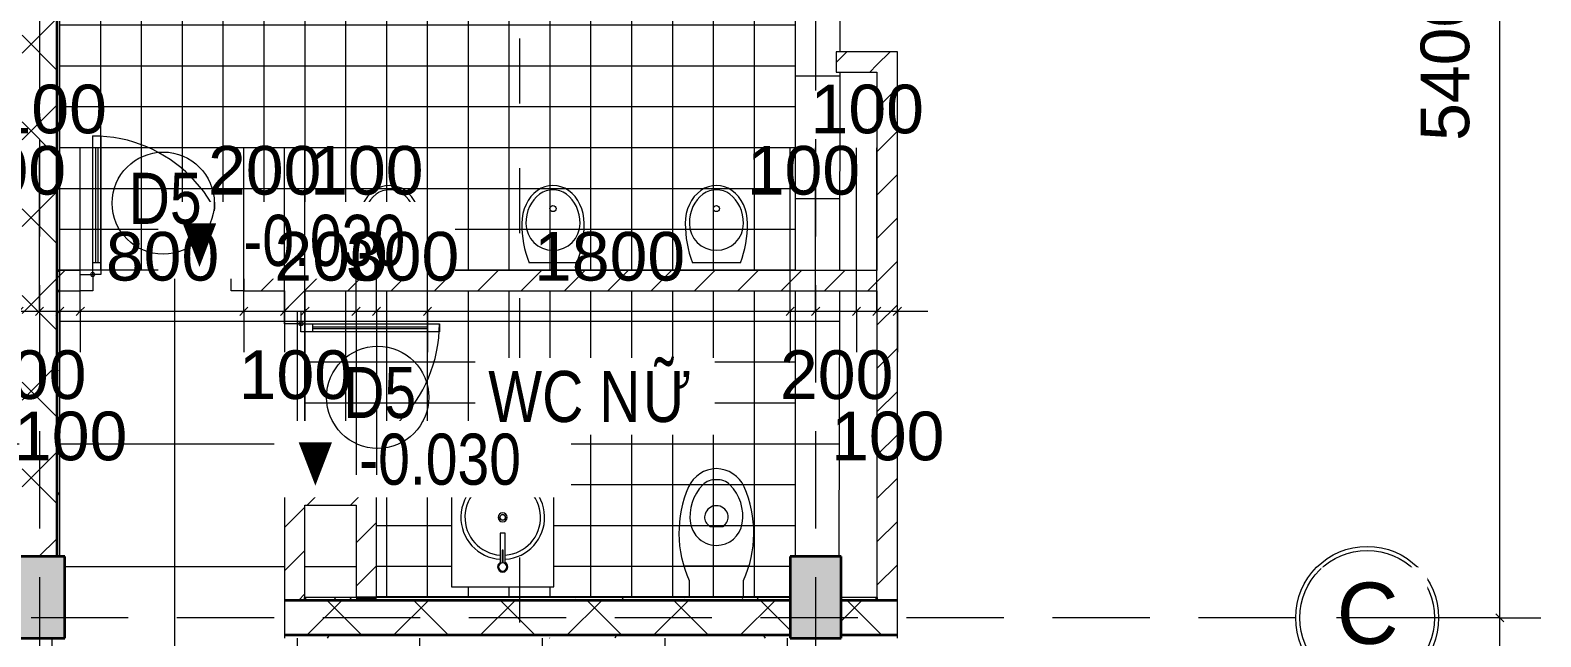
# Model space of a CAD drawing. Header units: millimetres. Extents: x -10792 to 44600, y -5903 to 19992.
# Drawn here: x 33305 to 40700, y 7708 to 10675 of the extents above; entities that cross this region are included whole.
import ezdxf

# ---------------------------------------------------------------- set-up
doc = ezdxf.new("R2010")
doc.units = ezdxf.units.MM
for name, pattern in [('Abgebrochen', [714.375, 476.25, -238.125]), ('Aligning Line', [635, 317.5, -317.5]), ('Hidden', [714.375, 476.25, -238.125])]:
    doc.linetypes.add(name, pattern=pattern)
for name, color, linetype, lineweight in [('A-ANNO-DIMS', 211, 'Continuous', 9), ('A-ANNO-DIMS-100', 211, 'Continuous', 9), ('A-DOOR', 31, 'Continuous', 18), ('A-DOOR-IDEN', 31, 'Continuous', 9), ('A-FLOR', 192, 'Continuous', 9), ('A-FLOR-PATT', 8, 'Continuous', 9), ('A-WALL', 113, 'Continuous', 25), ('A-WALL-PATT', 111, 'Continuous', 18), ('G-ANNO-SYMB', 111, 'Abgebrochen', 9), ('G-ANNO-TEXT', 231, 'Continuous', 9), ('P-SANR-FIXT', 6, 'Continuous', 9), ('S-COLS', 52, 'Continuous', 25), ('S-GRID', 1, 'Continuous', 9), ('S-GRID-IDEN', 1, 'Continuous', 9)]:
    doc.layers.add(name, color=color, linetype=linetype, lineweight=lineweight)
doc.styles.add('Arial', font='arial.ttf', dxfattribs={"width": 0.8, "height": 250})
doc.styles.add('Arial_2', font='arial.ttf', dxfattribs={"height": 300})
doc.styles.add('Arial_3', font='arial.ttf', dxfattribs={"width": 0.8, "height": 250})
doc.styles.add('Arial_4', font='arial.ttf', dxfattribs={"width": 0.8, "height": 250})
doc.styles.add('Arial_5', font='arial.ttf', dxfattribs={"height": 238.125})
doc.dimstyles.new('SecretInternalLinAngDimStyle5p4736185', dxfattribs={"dimscale": 304.8, "dimtxt": 242.94927, "dimasz": 0.130208, "dimexe": 0.656168, "dimexo": 0.0625, "dimgap": 0.260417, "dimtad": 1, "dimdec": 0, "dimrnd": 100, "dimzin": 0, "dimdsep": 46, "dimtxsty": 'Arial_5', "dimblk1": 'OBLIQUE', "dimblk2": 'OBLIQUE', "dimsah": 1, "dimcen": 0.09, "dimdle": 0.492126, "dimazin": 0, "dimtfac": 1, "dimtdec": 4, "dimtix": 1, "dimtmove": 0, "dimatfit": 3, "dimfxl": 2.624672, "dimfxlon": 1, "dimtvp": 1, "dimtolj": 1, "dimtzin": 0, "dimarcsym": 2})
doc.dimstyles.new('SecretInternalLinAngDimStyle5p4736185_1', dxfattribs={"dimscale": 304.8, "dimtxt": 242.94927, "dimasz": 0.130208, "dimexe": 0.656168, "dimexo": 0.0625, "dimgap": 0.260417, "dimtad": 1, "dimdec": 0, "dimrnd": 100, "dimzin": 0, "dimdsep": 46, "dimtxsty": 'Arial_5', "dimblk1": 'OBLIQUE', "dimblk2": 'OBLIQUE', "dimsah": 1, "dimcen": 0.09, "dimdle": 0.492126, "dimazin": 0, "dimtfac": 1, "dimtdec": 4, "dimtix": 1, "dimtmove": 2, "dimatfit": 3, "dimfxl": 2.624672, "dimfxlon": 1, "dimtvp": 1, "dimtolj": 1, "dimtzin": 0, "dimarcsym": 2})
pattern_1 = [(0, (27793.29, 0), (406.4, 101.6), [33.528, -271.272, 33.528, -271.272, -1625.6]), (0, (27793.29, 0), (406.4, 101.6), [-609.6, 33.528, -576.072, 33.528, -271.272, -711.2]), (0, (27793.29, 0), (406.4, 101.6), [-1524, 33.528, -169.672, 33.528, -474.472]), (120, (27945.69, 50.8), (-291.1882, 301.1527), [33.528, -271.272, 33.528, -271.272, -1625.6]), (120, (27945.69, 50.8), (-291.1882, 301.1527), [-609.6, 33.528, -576.072, 33.528, -271.272, -711.2]), (120, (27945.69, 50.8), (-291.1882, 301.1527), [-1524, 33.528, -169.672, 33.528, -474.472]), (240, (27996.49, 254), (-115.2118, -402.7527), [33.528, -271.272, 33.528, -271.272, -1625.6]), (240, (27996.49, 254), (-115.2118, -402.7527), [-609.6, 33.528, -576.072, 33.528, -271.272, -711.2]), (240, (27996.49, 254), (-115.2118, -402.7527), [-1524, 33.528, -169.672, 33.528, -474.472])]
pattern_2 = [(45, (27793.3, 0), (-212.132, 212.132), []), (135, (27793.3, 0), (-212.132, -212.132), [])]
pattern_3 = [(45, (27793.29, 0), (-106.066, 106.066), [])]

# ---------------------------------------------------------------- blocks, each defined once
blk = doc.blocks.new('CỬA 1 CÁNH EROWINDOW_có ô chết_ - D5_800x2200-2361260-01_MẶT BẰNG TẦNG 1')
at = {"layer": 'A-DOOR'}
for p, q in [((-339, 708), (-299, 708)), ((-339, 30), (-339, 708)), ((-299, 708), (-299, 650)), ((-299, 708), (-299, 30)), ((-299, 650), (-339, 650)), ((-324, 88), (-324, 650)), ((-314, 650), (-314, 88)), ((-299, 88), (-339, 88)), ((-400, -50), (-400, 30)), ((-400, 30), (-339, 30)), ((-339, 30), (-339, -50)), ((-299, 30), (-339, 30)), ((339, -50), (339, 30)), ((339, 30), (400, 30)), ((400, 30), (400, -50)), ((-339, -50), (-400, -50)), ((400, -50), (339, -50))]:
    blk.add_line(p, q, dxfattribs=at)
blk.add_circle((-339, 30), 10, dxfattribs=at)
blk.add_arc((-339, 30), 678, 0, 90, dxfattribs=at)
blk = doc.blocks.new('M_Concrete-Rectangular-Column - COT250X400-2391830-01_MẶT BẰNG TẦNG 1')
at = {"layer": 'S-COLS', "lineweight": 35}
blk.add_hatch(color=256, dxfattribs=at).paths.add_polyline_path([(125, -200), (125, 200), (-125, 200), (-125, -200)])
for p, q in [((125, 200), (-125, 200)), ((-125, 200), (-125, -200)), ((125, -200), (125, 200)), ((-125, -200), (125, -200))]:
    blk.add_line(p, q, dxfattribs=at)
blk = doc.blocks.new('xi bet 2 - 540 x 360mm-820673-01_MẶT BẰNG TẦNG 1')
at = {"layer": 'P-SANR-FIXT'}
for p, q in [((132.5, 0), (-132.5, 0)), ((-132.5, 0), (-132.5, -79.9)), ((132.5, -79.9), (132.5, 0)), ((-159.2, -150.5), (159.2, -150.5)), ((-43.1, -355.1), (-30.8, -342.8)), ((-30.8, -342.8), (30.8, -342.8)), ((30.8, -342.8), (43.1, -355.1))]:
    blk.add_line(p, q, dxfattribs=at)
for centre, radius, start, end in [((375, -312.7), 558.4, 155.35449, 203.79689), ((-375, -312.7), 558.4, 336.20311, 24.64551), ((0, -380.4), 128.2, 89.99847, 170.90608), ((0, -380.4), 128.2, 42.44528, 90.00153), ((0, -380.4), 128.2, 9.09392, 42.44528), ((90.5, -394.9), 219.9, 170.90608, 224.39736), ((-7.8, -390.5), 50, 135, 197.18646), ((7.8, -390.5), 50, 342.81705, 45), ((-90.5, -394.9), 219.9, 315.60264, 9.09392), ((0, -388.1), 58.1, 197.18646, 342.81705), ((1.4, -477.5), 150, 203.79689, 269.46886), ((-8.3, -491.7), 81.6, 224.39736, 275.83548), ((-1.4, -477.5), 150, 270.53114, 336.20311), ((8.3, -491.7), 81.6, 264.16452, 315.60264)]:
    blk.add_arc(centre, radius, start, end, dxfattribs=at)
blk = doc.blocks.new('tieu nam2 - tieu nam2-818435-01_MẶT BẰNG TẦNG 1')
at = {"layer": 'P-SANR-FIXT'}
blk.add_line((-117.4, -2.6), (117.4, -2.6), dxfattribs=at)
blk.add_circle((0, -268.3), 15, dxfattribs=at)
for centre, start, end in [((392.4, -195), 159.32606, 180), ((-392.4, -195), 360, 20.67394)]:
    blk.add_arc(centre, 544.9, start, end, dxfattribs=at)
for major_axis, ratio, start_param, end_param in [((-132.5, 0), 0.987707, 3.141593, 6.283185), ((0, 186.2), 0.819068, 1.570796, 4.712389), ((0, 165), 0.80303, 1.570796, 4.712389)]:
    blk.add_ellipse((0, -195), major_axis=major_axis, ratio=ratio, start_param=start_param, end_param=end_param, dxfattribs=at)
blk = doc.blocks.new('chau rua tay2 - chau rua tay2-V5-01_MẶT BẰNG TẦNG 1')
at = {"layer": 'P-SANR-FIXT'}
for p, q in [((274.8, 0), (-225.2, 0)), ((-225.2, 0), (-225.2, -560)), ((274.8, -560), (274.8, 0)), ((12.8, -112.3), (12.8, -263)), ((21.8, -116.1), (21.8, -179.3)), ((27.8, -179.3), (27.8, -116.1)), ((36.8, -263), (36.8, -112.3)), ((21.8, -179.3), (27.8, -179.3)), ((12.8, -263), (36.8, -263)), ((-225.2, -560), (274.8, -560))]:
    blk.add_line(p, q, dxfattribs=at)
blk.add_circle((24.8, -340), 13.7, dxfattribs=at)
for centre, radius, start, end in [((24.8, -97.3), 25, 360, 180), ((24.8, -340), 205, 93.51373, 86.73049), ((24.8, -97.3), 25, 180, 239.83638), ((24.8, -97.3), 20, 360, 180), ((24.8, -97.3), 20, 180, 360), ((24.8, -97.3), 25, 300.16362, 360), ((24.8, -340), 185, 93.83415, 86.21592), ((24.8, -340), 22, 360, 180), ((24.8, -340), 22, 180, 360), ((24.8, -340), 13.7, 0, 180), ((24.8, -340), 13.7, 180, 0)]:
    blk.add_arc(centre, radius, start, end, dxfattribs=at)
blk = doc.blocks.new('Grid - TRUC  D1-102336-01_MẶT BẰNG TẦNG 1')
at = {"layer": 'S-GRID-IDEN'}
for radius in [3.5, 3.3]:
    blk.add_circle((0, 0), radius, dxfattribs=at)
blk = doc.blocks.new('KÝ HIEU CUA ĐI - KÝ HIEU CUA ĐI-1233-01_MẶT BẰNG TẦNG 1')
at = {"layer": 'A-DOOR-IDEN'}
blk.add_circle((0.059, -0.208), 2.5, dxfattribs=at)
blk = doc.blocks.new('DIMBLOCK122-01_MẶT BẰNG TẦNG 1')
at = {"layer": 'A-ANNO-DIMS-100', "transparency": 16777216}
for p, q in [((40500, 7800), (39700, 7800)), ((40500, 7800), (40480.2, 7819.8)), ((40500, 5400), (40500, 7800)), ((40500, 7800), (40519.8, 7780.2)), ((40500, 7800), (40700, 7800)), ((40500, 5400), (39700, 5400)), ((40500, 5400), (40480.2, 5419.8)), ((40500, 5400), (40519.8, 5380.2)), ((40500, 5400), (40700, 5400))]:
    blk.add_line(p, q, dxfattribs=at)
at = {"layer": 'A-ANNO-DIMS-100', "color": 0, "transparency": 16777216, "insert": (40111.5, 6233.7), "char_height": 238.12, "width": 879.103, "attachment_point": 1, "rotation": 90, "line_spacing_factor": 0.941778, "style": 'Arial_5'}
blk.add_mtext('2400', dxfattribs=at)
blk = doc.blocks.new('_Oblique')
at = {"color": 0, "linetype": 'ByBlock', "lineweight": -2}
blk.add_line((-0.5, -0.5), (0.5, 0.5), dxfattribs=at)
blk = doc.blocks.new('DIMBLOCK123-01_MẶT BẰNG TẦNG 1')
at = {"layer": 'A-ANNO-DIMS-100', "transparency": 16777216}
for p, q in [((40500, 13200), (39700, 13200)), ((40500, 13200), (40480.2, 13219.8)), ((40500, 7800), (40500, 13200)), ((40500, 13200), (40519.8, 13180.2)), ((40500, 13200), (40700, 13200)), ((40500, 7800), (39700, 7800)), ((40500, 7800), (40480.2, 7819.8)), ((40500, 7800), (40519.8, 7780.2)), ((40500, 7800), (40700, 7800))]:
    blk.add_line(p, q, dxfattribs=at)
at = {"layer": 'A-ANNO-DIMS-100', "color": 0, "transparency": 16777216, "insert": (40111.5, 10133.7), "char_height": 238.12, "width": 879.103, "attachment_point": 1, "rotation": 90, "line_spacing_factor": 0.941778, "style": 'Arial_5'}
blk.add_mtext('5400', dxfattribs=at)
blk = doc.blocks.new('DIMBLOCK208-01_MẶT BẰNG TẦNG 1')
at = {"layer": 'A-ANNO-DIMS-100', "transparency": 16777216}
for p, q in [((33250, 9300), (33250, 10100)), ((33150, 9300), (33150, 9500)), ((33150, 9300), (33169.8, 9319.8)), ((33250, 9300), (33269.8, 9319.8)), ((33150, 9300), (33130.2, 9280.2)), ((33150, 9300), (33250, 9300)), ((33150, 9300), (33150, 8500)), ((33250, 9300), (33230.2, 9280.2)), ((33250, 9300), (33250, 9100))]:
    blk.add_line(p, q, dxfattribs=at)
at = {"layer": 'A-ANNO-DIMS-100', "color": 0, "transparency": 16777216, "insert": (32925.3, 10109.1), "char_height": 238.12, "width": 659.327, "attachment_point": 1, "line_spacing_factor": 0.941778, "style": 'Arial_5'}
blk.add_mtext('100', dxfattribs=at)
blk = doc.blocks.new('DIMBLOCK209-01_MẶT BẰNG TẦNG 1')
at = {"layer": 'A-ANNO-DIMS-100', "transparency": 16777216}
for p, q in [((33250, 9300), (33250, 10100)), ((33350, 9300), (33350, 10100)), ((33250, 9300), (33269.8, 9319.8)), ((33350, 9300), (33369.8, 9319.8)), ((33250, 9300), (33230.2, 9280.2)), ((33250, 9300), (33350, 9300)), ((33250, 9300), (33250, 9100)), ((33350, 9300), (33330.2, 9280.2)), ((33350, 9300), (33350, 9100))]:
    blk.add_line(p, q, dxfattribs=at)
at = {"layer": 'A-ANNO-DIMS-100', "color": 0, "transparency": 16777216, "insert": (33025.3, 9109.1), "char_height": 238.12, "width": 659.327, "attachment_point": 1, "line_spacing_factor": 0.941778, "style": 'Arial_5'}
blk.add_mtext('100', dxfattribs=at)
blk = doc.blocks.new('DIMBLOCK210-01_MẶT BẰNG TẦNG 1')
at = {"layer": 'A-ANNO-DIMS-100', "transparency": 16777216}
for p, q in [((33350, 9300), (33350, 10100)), ((33450, 9300), (33450, 10100)), ((33350, 9300), (33369.8, 9319.8)), ((33450, 9300), (33469.8, 9319.8)), ((33350, 9300), (33330.2, 9280.2)), ((33350, 9300), (33450, 9300)), ((33350, 9300), (33350, 9100)), ((33450, 9300), (33430.2, 9280.2)), ((33450, 9300), (33450, 9100))]:
    blk.add_line(p, q, dxfattribs=at)
at = {"layer": 'A-ANNO-DIMS-100', "color": 0, "transparency": 16777216, "insert": (33125.3, 10409.1), "char_height": 238.12, "width": 659.327, "attachment_point": 1, "line_spacing_factor": 0.941778, "style": 'Arial_5'}
blk.add_mtext('100', dxfattribs=at)
blk = doc.blocks.new('DIMBLOCK211-01_MẶT BẰNG TẦNG 1')
at = {"layer": 'A-ANNO-DIMS-100', "transparency": 16777216}
for p, q in [((33450, 9300), (33450, 10100)), ((33550, 9300), (33550, 10100)), ((33450, 9300), (33469.8, 9319.8)), ((33550, 9300), (33569.8, 9319.8)), ((33450, 9300), (33430.2, 9280.2)), ((33450, 9300), (33550, 9300)), ((33450, 9300), (33450, 9100)), ((33550, 9300), (33530.2, 9280.2)), ((33550, 9300), (33550, 9100))]:
    blk.add_line(p, q, dxfattribs=at)
at = {"layer": 'A-ANNO-DIMS-100', "color": 0, "transparency": 16777216, "insert": (33225.3, 8809.1), "char_height": 238.12, "width": 659.327, "attachment_point": 1, "line_spacing_factor": 0.941778, "style": 'Arial_5'}
blk.add_mtext('100', dxfattribs=at)
blk = doc.blocks.new('DIMBLOCK212-01_MẶT BẰNG TẦNG 1')
at = {"layer": 'A-ANNO-DIMS-100', "transparency": 16777216}
for p, q in [((33550, 9300), (33550, 10100)), ((34350, 9300), (34350, 10100)), ((33550, 9300), (33569.8, 9319.8)), ((34350, 9300), (34369.8, 9319.8)), ((33550, 9300), (33530.2, 9280.2)), ((33550, 9300), (34350, 9300)), ((33550, 9300), (33550, 9100)), ((34350, 9300), (34330.2, 9280.2)), ((34350, 9300), (34350, 9100))]:
    blk.add_line(p, q, dxfattribs=at)
at = {"layer": 'A-ANNO-DIMS-100', "color": 0, "transparency": 16777216, "insert": (33675.3, 9688.5), "char_height": 238.12, "width": 659.327, "attachment_point": 1, "line_spacing_factor": 0.941778, "style": 'Arial_5'}
blk.add_mtext('800', dxfattribs=at)
blk = doc.blocks.new('DIMBLOCK213-01_MẶT BẰNG TẦNG 1')
at = {"layer": 'A-ANNO-DIMS-100', "transparency": 16777216}
for p, q in [((34350, 9300), (34350, 10100)), ((34550, 9300), (34550, 10100)), ((34350, 9300), (34369.8, 9319.8)), ((34550, 9300), (34569.8, 9319.8)), ((34350, 9300), (34330.2, 9280.2)), ((34350, 9300), (34550, 9300)), ((34350, 9300), (34350, 9100)), ((34550, 9300), (34530.2, 9280.2)), ((34550, 9300), (34550, 9100))]:
    blk.add_line(p, q, dxfattribs=at)
at = {"layer": 'A-ANNO-DIMS-100', "color": 0, "transparency": 16777216, "insert": (34175.3, 10109.1), "char_height": 238.12, "width": 659.327, "attachment_point": 1, "line_spacing_factor": 0.941778, "style": 'Arial_5'}
blk.add_mtext('200', dxfattribs=at)
blk = doc.blocks.new('DIMBLOCK214-01_MẶT BẰNG TẦNG 1')
at = {"layer": 'A-ANNO-DIMS-100', "transparency": 16777216}
for p, q in [((34550, 9300), (34550, 10100)), ((34650, 9300), (34650, 10100)), ((34550, 9300), (34569.8, 9319.8)), ((34650, 9300), (34669.8, 9319.8)), ((34550, 9300), (34530.2, 9280.2)), ((34550, 9300), (34650, 9300)), ((34550, 9300), (34550, 9100)), ((34650, 9300), (34630.2, 9280.2)), ((34650, 9300), (34650, 9100))]:
    blk.add_line(p, q, dxfattribs=at)
at = {"layer": 'A-ANNO-DIMS-100', "color": 0, "transparency": 16777216, "insert": (34325.3, 9109.1), "char_height": 238.12, "width": 659.327, "attachment_point": 1, "line_spacing_factor": 0.941778, "style": 'Arial_5'}
blk.add_mtext('100', dxfattribs=at)
blk = doc.blocks.new('DIMBLOCK215-01_MẶT BẰNG TẦNG 1')
at = {"layer": 'A-ANNO-DIMS-100', "transparency": 16777216}
for p, q in [((34650, 9300), (34650, 10100)), ((34900, 9300), (34900, 9500)), ((34650, 9300), (34669.8, 9319.8)), ((34900, 9300), (34919.8, 9319.8)), ((34650, 9300), (34630.2, 9280.2)), ((34650, 9300), (34900, 9300)), ((34650, 9300), (34650, 9100)), ((34900, 9300), (34880.1, 9280.2)), ((34900, 9300), (34900, 8500))]:
    blk.add_line(p, q, dxfattribs=at)
at = {"layer": 'A-ANNO-DIMS-100', "color": 0, "transparency": 16777216, "insert": (34500.3, 9688.5), "char_height": 238.12, "width": 659.327, "attachment_point": 1, "line_spacing_factor": 0.941778, "style": 'Arial_5'}
blk.add_mtext('200', dxfattribs=at)
blk = doc.blocks.new('DIMBLOCK216-01_MẶT BẰNG TẦNG 1')
at = {"layer": 'A-ANNO-DIMS-100', "transparency": 16777216}
for p, q in [((34900, 9300), (34900, 9500)), ((35000, 9300), (35000, 9500)), ((34900, 9300), (34919.8, 9319.8)), ((35000, 9300), (35019.8, 9319.8)), ((34900, 9300), (34880.1, 9280.2)), ((34900, 9300), (35000, 9300)), ((34900, 9300), (34900, 8500)), ((35000, 9300), (34980.1, 9280.2)), ((35000, 9300), (35000, 8500))]:
    blk.add_line(p, q, dxfattribs=at)
at = {"layer": 'A-ANNO-DIMS-100', "color": 0, "transparency": 16777216, "insert": (34675.3, 10109.1), "char_height": 238.12, "width": 659.327, "attachment_point": 1, "line_spacing_factor": 0.941778, "style": 'Arial_5'}
blk.add_mtext('100', dxfattribs=at)
blk = doc.blocks.new('DIMBLOCK217-01_MẶT BẰNG TẦNG 1')
at = {"layer": 'A-ANNO-DIMS-100', "transparency": 16777216}
for p, q in [((35250, 9300), (35250, 10100)), ((35000, 9300), (35000, 9500)), ((35000, 9300), (35019.8, 9319.8)), ((35250, 9300), (35269.8, 9319.8)), ((35000, 9300), (34980.1, 9280.2)), ((35000, 9300), (35250, 9300)), ((35000, 9300), (35000, 8500)), ((35250, 9300), (35230.2, 9280.2)), ((35250, 9300), (35250, 9100))]:
    blk.add_line(p, q, dxfattribs=at)
at = {"layer": 'A-ANNO-DIMS-100', "color": 0, "transparency": 16777216, "insert": (34850.3, 9688.5), "char_height": 238.12, "width": 659.327, "attachment_point": 1, "line_spacing_factor": 0.941778, "style": 'Arial_5'}
blk.add_mtext('300', dxfattribs=at)
blk = doc.blocks.new('DIMBLOCK218-01_MẶT BẰNG TẦNG 1')
at = {"layer": 'A-ANNO-DIMS-100', "transparency": 16777216}
for p, q in [((35250, 9300), (35250, 10100)), ((37025, 9300), (37025, 10100)), ((35250, 9300), (35269.8, 9319.8)), ((37025, 9300), (37044.8, 9319.8)), ((35250, 9300), (35230.2, 9280.2)), ((35250, 9300), (37025, 9300)), ((35250, 9300), (35250, 9100)), ((37025, 9300), (37005.2, 9280.2)), ((37025, 9300), (37025, 9100))]:
    blk.add_line(p, q, dxfattribs=at)
at = {"layer": 'A-ANNO-DIMS-100', "color": 0, "transparency": 16777216, "insert": (35771.2, 9688.5), "char_height": 238.12, "width": 879.103, "attachment_point": 1, "line_spacing_factor": 0.941778, "style": 'Arial_5'}
blk.add_mtext('1800', dxfattribs=at)
blk = doc.blocks.new('DIMBLOCK219-01_MẶT BẰNG TẦNG 1')
at = {"layer": 'A-ANNO-DIMS-100', "transparency": 16777216}
for p, q in [((37025, 9300), (37025, 10100)), ((37150, 9300), (37150, 10100)), ((37025, 9300), (37044.8, 9319.8)), ((37150, 9300), (37169.8, 9319.8)), ((37025, 9300), (37005.2, 9280.2)), ((37025, 9300), (37150, 9300)), ((37025, 9300), (37025, 9100)), ((37150, 9300), (37130.2, 9280.2)), ((37150, 9300), (37150, 9100))]:
    blk.add_line(p, q, dxfattribs=at)
at = {"layer": 'A-ANNO-DIMS-100', "color": 0, "transparency": 16777216, "insert": (36812.8, 10109.1), "char_height": 238.12, "width": 659.327, "attachment_point": 1, "line_spacing_factor": 0.941778, "style": 'Arial_5'}
blk.add_mtext('100', dxfattribs=at)
blk = doc.blocks.new('DIMBLOCK220-01_MẶT BẰNG TẦNG 1')
at = {"layer": 'A-ANNO-DIMS-100', "transparency": 16777216}
for p, q in [((37150, 9300), (37150, 10100)), ((37350, 9300), (37350, 10100)), ((37150, 9300), (37169.8, 9319.8)), ((37350, 9300), (37369.8, 9319.8)), ((37150, 9300), (37130.2, 9280.2)), ((37150, 9300), (37350, 9300)), ((37150, 9300), (37150, 9100)), ((37350, 9300), (37330.2, 9280.2)), ((37350, 9300), (37350, 9100))]:
    blk.add_line(p, q, dxfattribs=at)
at = {"layer": 'A-ANNO-DIMS-100', "color": 0, "transparency": 16777216, "insert": (36975.3, 9109.1), "char_height": 238.12, "width": 659.327, "attachment_point": 1, "line_spacing_factor": 0.941778, "style": 'Arial_5'}
blk.add_mtext('200', dxfattribs=at)
blk = doc.blocks.new('DIMBLOCK221-01_MẶT BẰNG TẦNG 1')
at = {"layer": 'A-ANNO-DIMS-100', "transparency": 16777216}
for p, q in [((37350, 9300), (37350, 10100)), ((37450, 9300), (37450, 10100)), ((37350, 9300), (37369.8, 9319.8)), ((37450, 9300), (37469.8, 9319.8)), ((37350, 9300), (37330.2, 9280.2)), ((37350, 9300), (37450, 9300)), ((37350, 9300), (37350, 9100)), ((37450, 9300), (37430.2, 9280.2)), ((37450, 9300), (37450, 9100))]:
    blk.add_line(p, q, dxfattribs=at)
at = {"layer": 'A-ANNO-DIMS-100', "color": 0, "transparency": 16777216, "insert": (37125.3, 10409.1), "char_height": 238.12, "width": 659.327, "attachment_point": 1, "line_spacing_factor": 0.941778, "style": 'Arial_5'}
blk.add_mtext('100', dxfattribs=at)
blk = doc.blocks.new('DIMBLOCK222-01_MẶT BẰNG TẦNG 1')
at = {"layer": 'A-ANNO-DIMS-100', "transparency": 16777216}
for p, q in [((37450, 9300), (37450, 10100)), ((37550, 9300), (37550, 10100)), ((37450, 9300), (37469.8, 9319.8)), ((37550, 9300), (37569.8, 9319.8)), ((37450, 9300), (37430.2, 9280.2)), ((37450, 9300), (37700, 9300)), ((37450, 9300), (37450, 9100)), ((37550, 9300), (37530.2, 9280.2)), ((37550, 9300), (37550, 9100))]:
    blk.add_line(p, q, dxfattribs=at)
at = {"layer": 'A-ANNO-DIMS-100', "color": 0, "transparency": 16777216, "insert": (37225.3, 8809.1), "char_height": 238.12, "width": 659.327, "attachment_point": 1, "line_spacing_factor": 0.941778, "style": 'Arial_5'}
blk.add_mtext('100', dxfattribs=at)

msp = doc.modelspace()

# ---------------------------------------------------------------- hatches: boundary and pattern name
at = {"layer": 'A-FLOR-PATT'}
h = msp.add_hatch(dxfattribs=at)
h.set_pattern_fill('FP_8', color=256, style=0, pattern_type=2)
h.set_pattern_definition([(0.0043, (16612.5, 7449.6), (-0.045, 600), []), (90.004, (16612.5, 7449.6), (-600, -0.042), [])])
h.paths.add_polyline_path([(450, -100.9), (825, -100.8), (825, 49), (660, 49), (660, -100), (450, -100)])
h.paths.add_polyline_path([(925, -100.8), (1825, -100.8), (1825, 99), (2125, 99), (2125, -100.7), (3025, -100.7), (3025, 99), (3325, 99), (3325, -100.6), (4150, -100.6), (4150, 44), (4225, 44), (4225, 250), (4475, 250), (4475, 100), (7925, 100), (7925, 250), (7950, 250), (7950, 5100), (7925, 5100), (7925, 5300), (7350, 5300), (7350, 5500), (8750, 5500), (8750, 5300), (8175, 5300), (8175, 5100), (8150, 5100), (8150, 250), (8175, 250), (8175, 100), (11525, 100), (11525, 250), (11775, 250), (11775, 100), (15125, 100), (15125, 250), (15150, 250), (15150, 5100), (15125, 5100), (15125, 5300), (14550, 5300), (14550, 5500), (15550, 5500), (15550, 5300), (15375, 5300), (15375, 5100), (15350, 5100), (15350, 250), (15375, 250), (15375, 100), (22325, 100), (22325, 250), (22350, 250), (22350, 5100), (22325, 5100), (22325, 5300), (18975, 5300), (18975, 5100), (18725, 5100), (18725, 5300), (16550, 5300), (16550, 5500), (22650, 5500), (22650, 5300), (22575, 5300), (22575, 5100), (22550, 5100), (22550, 250), (22575, 250), (22575, 100), (25925, 100), (25925, 250), (26175, 250), (26175, 100), (29525, 100), (29525, 250), (29550, 250), (29550, 5100), (29525, 5100), (29525, 5300), (26175, 5300), (26175, 5100), (25925, 5100), (25925, 5300), (23650, 5300), (23650, 5500), (30050, 5500), (30050, 5300), (29775, 5300), (29775, 5100), (29750, 5100), (29750, 250), (29775, 250), (29775, 100), (32150, 100), (32150, 94), (33225, 94), (33225, 250), (33475, 250), (33475, 94), (33550, 94), (33550, -98.4), (34450, -98.3), (34450, 5300), (33475, 5300), (33475, 5100), (33225, 5100), (33225, 5300), (31050, 5300), (31050, 5500), (34650, 5500), (34650, 5300.9), (36150, 5300.9), (36150, 5500), (37050, 5500), (37050, 5900), (37250, 5900), (37250, 5500), (37260.4, 5500), (37264.5, 7700), (37250, 7700), (37250, 7300), (37050, 7300), (37050, 7700), (34550, 7700), (34550, 8500), (34650, 8500), (34650, 9300), (34550, 9300), (34550, 9400), (34350, 9400), (34350, 9500), (37267.9, 9500), (37269.7, 10470), (37250, 10470), (37250, 10570), (37269.9, 10570), (37271.9, 11650), (37050, 11650), (37050, 9501.7), (33450, 9501.7), (33450.5, 9500), (33550, 9500), (33550, 9400), (33450, 9400), (33450, 8100), (33475, 8100), (33475, 7700), (33150, 7700), (33150, 7675), (31950, 7675), (31950, 7700), (29412, 7700), (29412, 7900), (29525, 7900.9), (29525, 8100), (29550, 8100), (29550, 12950), (29525, 12950), (29525, 13100), (26850, 13100), (26850, 7900), (28412, 7900), (28412, 7700), (25337, 7700), (25337, 7900), (25925, 7900), (25925, 8100), (26175, 8100), (26175, 7900), (26650, 7900), (26650, 13100), (26175, 13100), (26175, 12950), (25925, 12950), (25925, 13100), (24150, 13100), (24150, 7900), (24337, 7900), (24337, 7700), (23862, 7700), (23862, 7900), (23950, 7900), (23950, 13100), (23825, 13100), (23825, 13090), (23800, 13085), (23000, 13085), (23000, 12000), (21500, 12000), (21500, 7900), (22325, 7900), (22325, 8100), (22575, 8100), (22575, 7900), (22862, 7900), (22862, 7700), (21250, 7700), (21250, 7900), (21400, 7900), (21400, 12000), (19900, 12000), (19900, 13100), (19863, 13100), (19863, 13090), (19838, 13085), (19038, 13085), (19013, 13090), (19013, 13100), (18975, 13100), (18975, 12950), (18950, 12950), (18950, 8100), (18975, 8100), (18975, 7900), (20250, 7900), (20250, 7700), (16487, 7700), (16487, 7900), (18725, 7900), (18725, 8100), (18750, 8100), (18750, 12950), (18725, 12950), (18725, 13100), (15375, 13100), (15375, 12950), (15350, 12950), (15350, 8100), (15375, 8100), (15375, 7900), (15487, 7900), (15487, 7700), (9387, 7700), (9387, 7900), (11525, 7900), (11525, 8100), (11775, 8100), (11775, 7900), (15125, 7900), (15125, 8100), (15150, 8100), (15150, 12950), (15125, 12950), (15125, 13100), (11775, 13100), (11775, 12950), (11525, 12950), (11525, 13100), (8175, 13100), (8175, 12950), (8150, 12950), (8150, 8100), (8175, 8100), (8175, 7900), (8387, 7900), (8387, 7700), (5750, 7700), (5750, 7675), (4550, 7675), (4550, 7700), (4225, 7700), (4225, 8100), (4250, 8100), (4250, 12950), (4225, 12950), (4225, 13299.2), (3325, 13299.6), (3325, 13101), (3025, 13101), (3025, 13299.8), (2125, 13300.1), (2125, 13101), (1825, 13101), (1825, 13300.3), (925, 13300.7), (925, 13101), (675, 13101), (675, 12850), (450, 12850), (450, 11950), (650, 11950), (650, 11650), (450, 11650), (450, 10750), (650, 10750), (650, 10302), (663, 10302), (663, 10300), (700, 10300), (700, 7550), (500, 7550), (500, 7700), (425, 7700), (425, 8100), (500, 8100), (500, 10300), (450, 10300), (450, 8800), (-4025.9, 8800), (-4050, 4400), (450, 4400), (450, 2900), (500, 2900), (500, 5100), (425, 5100), (425, 5500), (500, 5500), (500, 5650), (700, 5650), (700, 5500), (1750, 5500), (1749.2, 5300), (700, 5300), (700, 2800), (650, 2800), (650, 2450), (450, 2450), (450, 1550), (650, 1550), (650, 1250), (450, 1250), (450, 350), (675, 350), (675, 149), (925, 149), (925, -98)])
h.paths.add_polyline_path([(1925, -100.8), (2025, -100.7), (2025, -1), (1925, -1), (1925, -92.1)])
h.paths.add_polyline_path([(3125, -100.7), (3225, -100.7), (3225, -1), (3125, -1), (3125, -85)])
h.paths.add_polyline_path([(32250, -98.5), (33225, -98.4), (33225, -6), (32250, -6), (32250, -85)])
h.paths.add_polyline_path([(34550, -98.3), (34650, -98.3), (34650, -1), (34550, -1)])
h.paths.add_polyline_path([(34750, -98.3), (35650, -98.2), (35650, 99), (35950, 99), (35950, -98.2), (36850, -98.2), (36850, 100), (37040, 100), (37040, 101.7), (34650, 101.7), (34650, 99), (34750, 99), (34750, -1)])
h.paths.add_polyline_path([(35750, -98.2), (35850, -98.2), (35850, -1), (35750, -1)])
h.paths.add_polyline_path([(36950, -98.2), (37040, -98.1), (37040, 0), (36950, 0), (36950, -75.1)])
h.paths.add_polyline_path([(574, 150), (574, 250), (450, 250), (450, 150)])
h.paths.add_polyline_path([(37240.8, 150), (37250.5, 150), (37250.6, 250), (37050, 250), (37050, 150)])
h.paths.add_polyline_path([(37250.8, 350), (37252.5, 1250), (37050, 1250), (37050, 350), (37233.4, 350)])
h.paths.add_polyline_path([(37196.4, 1350), (37252.7, 1350), (37252.9, 1450), (37150, 1450), (37150, 1350)])
h.paths.add_polyline_path([(450, 1350), (550, 1350), (550, 1450), (450, 1450)])
h.paths.add_polyline_path([(37150, 1550), (37253.1, 1550), (37254.7, 2450), (37050, 2450), (37050, 1550)])
h.paths.add_polyline_path([(37254.9, 2550), (37256.5, 3400), (37150, 3400), (37150, 2550), (37151.9, 2550)])
h.paths.add_polyline_path([(500, 2550), (550, 2550), (550, 2800), (450, 2800), (450, 2550)])
h.paths.add_polyline_path([(37116.7, 3500), (37256.7, 3500), (37259.7, 5100), (37050, 5100), (37050, 3500)])
h.paths.add_polyline_path([(4225, 5100), (4225, 5300), (3150, 5300), (3150, 5500), (5950, 5500), (5950, 5300), (4475, 5300), (4475, 5100)])
h.paths.add_polyline_path([(11525, 5100), (11525, 5300), (10150, 5300), (10150, 5500), (13150, 5500), (13150, 5300), (11775, 5300), (11775, 5100)])
h.paths.add_polyline_path([(31950, 7900), (31950, 7925), (33150, 7925), (33150, 7900), (33225, 7900.9), (33225, 8100), (33250, 8100), (33250, 12950), (33225, 12950), (33225, 13300), (33250, 13300), (33250, 14800), (29750, 14800), (29750, 13300), (29775, 13300), (29775, 12950), (29750, 12950), (29750, 12489.3), (29781.1, 12496.6), (30299.2, 12738.2), (30346.5, 12932.7), (30478.5, 12649.5), (30525.8, 12843.9), (31075, 13100), (31075, 10187.2), (31096.3, 10183.8), (31110.8, 10177.6), (31122, 10170), (31132.7, 10159), (31142, 10144.4), (31146.9, 10130.6), (31149.3, 10112.5), (31147.3, 10095.1), (31140.7, 10079.2), (31130.3, 10063.2), (31119.6, 10053.6), (31105, 10044.2), (31085.7, 10039), (31074.6, 10037.7), (31052.9, 10041.2), (31038.4, 10047.4), (31027.2, 10055), (31016.5, 10066), (31007.2, 10080.6), (31002.3, 10094.4), (31001.3, 10100), (29823.7, 10100), (29821.3, 10089.4), (29815.2, 10075.1), (29805.5, 10062.3), (29794.5, 10052), (29777.5, 10043.1), (29765, 10039.3), (29750, 10037.7), (29750, 8100), (29775, 8100), (29775, 7900), (30344.5, 7900)])
h.paths.add_polyline_path([(7468.2, 7900), (7925, 7900), (7925, 8100), (7950, 8100), (7950, 12950), (7925, 12950), (7925, 13300), (7950, 13300), (7950, 14800), (4450, 14800), (4451, 13300), (4475, 13299.2), (4475, 12950), (4450, 12950), (4450, 12489.3), (4481.1, 12496.6), (4999.2, 12738.2), (5046.5, 12932.7), (5178.5, 12649.5), (5225.8, 12843.9), (5775, 13100), (5775, 10187.2), (5796.3, 10183.8), (5810.8, 10177.6), (5822, 10170), (5832.7, 10159), (5842, 10144.4), (5846.9, 10130.6), (5849.3, 10112.5), (5847.3, 10095.1), (5840.7, 10079.2), (5830.3, 10063.2), (5819.6, 10053.6), (5805, 10044.2), (5785.7, 10039), (5774.6, 10037.7), (5752.9, 10041.2), (5738.4, 10047.4), (5727.2, 10055), (5716.5, 10066), (5707.2, 10080.6), (5702.3, 10094.4), (5701.3, 10100), (4523.7, 10100), (4521.3, 10089.4), (4515.2, 10075.1), (4505.5, 10062.3), (4494.5, 10052), (4477.5, 10043.1), (4465, 10039.3), (4450, 10037.7), (4450, 8100), (4475, 8100), (4475, 7900), (4550, 7900), (4550, 7925), (5750, 7925), (5750, 7900)])
h.paths.add_polyline_path([(36063.6, 7900), (37025, 7900), (37025, 7902.6), (35000, 7902.6), (35000, 7900), (35587, 7900)])
h.paths.add_polyline_path([(34650, 7900), (34900, 7900), (34900, 8351.7), (34650, 8351.7)])
h.paths.add_polyline_path([(37058.2, 8100), (37265.3, 8100), (37267.7, 9400), (37050, 9400), (37050, 8100)])
h.paths.add_polyline_path([(450, 10400), (550, 10400), (550, 10650), (450, 10650)])
h.paths.add_polyline_path([(37150, 11750), (37272.1, 11750), (37272.3, 11850), (37150, 11850)])
h.paths.add_polyline_path([(550, 11750), (550, 11850), (450, 11850), (450, 11750)])
h.paths.add_polyline_path([(37272.5, 11950), (37274.2, 12850), (37050, 12850), (37050, 11950), (37260, 11950)])
h.paths.add_polyline_path([(37274.3, 12950), (37274.6, 13103), (37260, 13103), (37260, 13050), (37050, 13050), (37050, 12950), (37265.1, 12950)])
h.paths.add_polyline_path([(575, 12950), (575, 13050), (450, 13050), (450, 12950)])
h.paths.add_polyline_path([(33475, 13100.9), (35250, 13100.9), (35250, 13102.6), (35270, 13102.6), (35270, 13100.9), (37040, 13101.4), (37040, 13103), (33475, 13103)])
h.paths.add_polyline_path([(825, 13201), (825, 13300.7), (660, 13300), (660, 13201), (675, 13201)])
h.paths.add_polyline_path([(3125, 13201), (3225, 13201), (3225, 13299.7), (3125, 13299.7)])
h.paths.add_polyline_path([(1925, 13201), (2025, 13201), (2025, 13300.2), (1925, 13300.2)])
h.paths.add_polyline_path([(29391.3, 13300), (29550, 13300.9), (29550, 13300.9), (29350, 13300)])
h.paths.add_polyline_path([(8175, 13300), (8350, 13300), (8350, 13301.7), (8150, 13301.7), (8150, 13300), (8167, 13300)])
h.paths.add_polyline_path([(19898.5, 13300), (19898.6, 13300), (19898.2, 13300)])
h.paths.add_polyline_path([(19913, 13300), (22575, 13301.2), (19913, 13301.3)])
h.paths.add_polyline_path([(18977.5, 13300), (18977.8, 13300), (18977.4, 13300)])
h.paths.add_polyline_path([(9058, 13300), (18963, 13300), (18963, 13301.3), (8450, 13301.7), (8450, 13300)])
h.paths.add_polyline_path([(4250, 13300.1), (4250, 15000), (4250, 15000), (4250, 13300.1)])
h = msp.add_hatch(dxfattribs=at)
h.set_pattern_fill('FP_5', color=256, style=0, pattern_type=2)
h.set_pattern_definition([(180, (35250, 11301.3), (-2e-14, -200), []), (270, (35250, 11301.3), (200, 1e-14), [])])
h.paths.add_polyline_path([(33450, 9501.7), (37050, 9501.7), (37050, 10902.1), (35250, 10902.1), (35250, 11117.7), (35194, 11117.7), (35194, 11142.7), (35270, 11142.7), (35270, 10922.1), (37050, 10922.1), (37050, 11982.4), (35270, 11982.4), (35270, 11842.7), (35194, 11842.7), (35194, 11867.7), (35250, 11867.7), (35250, 12168), (35194, 12168), (35194, 12193), (35270, 12193), (35270, 12002.4), (37050, 12002.4), (37050, 12850), (37025, 12850), (37025, 12950), (37050, 12950), (37050, 13050), (37040, 13050), (37040, 13100.9), (35270, 13100.9), (35270, 12893), (35194, 12893), (35194, 12918), (35250, 12918), (35250, 13100.9), (33475, 13100.9), (33475, 12950), (33450, 12950), (33450, 12939.1), (34010, 12939.1), (34010, 12439.1), (33450, 12439.1), (33450, 11865.6), (34010, 11865.6), (34010, 11365.6), (33450, 11365.6), (33450, 11000.3)])
h = msp.add_hatch(dxfattribs=at)
h.set_pattern_fill('FP_6', color=256, style=0, pattern_type=2)
h.set_pattern_definition([(0, (35850, 8652.17), (0, 200), []), (90, (35850, 8652.17), (-200, 1e-14), [])])
h.paths.add_polyline_path([(35000, 7902.6), (37025, 7902.6), (37025, 8100), (37050, 8100), (37050, 9400), (34650, 9400), (34650, 8451.7), (35000, 8451.7), (35000, 8351.7)])
h.paths.add_polyline_path([(35398, 7951.7), (35368, 7951.7), (35368, 8511.7), (35868, 8511.7), (35868, 7951.7), (35587, 7951.7)])
at = {"layer": 'A-WALL-PATT', "lineweight": 9}
h = msp.add_hatch(dxfattribs=at)
h.set_pattern_fill('FP_2', color=256, style=0, pattern_type=2)
h.set_pattern_definition(pattern_2)
h.paths.add_polyline_path([(33271.5, 8100), (33435, 8100), (33435, 12950), (33265, 12950), (33265, 8100)])
h.paths.add_polyline_path([(33416.8, 13300), (33435, 13300), (33435, 14800), (33265, 14800), (33265, 13300)])
h = msp.add_hatch(dxfattribs=at)
h.set_pattern_fill('FP_1', color=256, style=0, pattern_type=2)
h.set_pattern_definition(pattern_1)
h.paths.add_polyline_path([(33448, 8100), (33450, 8100), (33450, 9400), (33435, 9400), (33435, 8100)])
h.paths.add_polyline_path([(33450, 9500), (33449.4, 12950), (33435, 12950), (33435, 9500)])
h.paths.add_polyline_path([(33435, 13303), (33450, 13303), (33450, 14800), (33435, 14800), (33435, 14500.4)])
h = msp.add_hatch(dxfattribs=at)
h.set_pattern_fill('FP_3', color=256, style=0, pattern_type=2)
h.set_pattern_definition(pattern_3)
h.paths.add_polyline_path([(37250, 10470), (37450, 10470), (37450, 10570), (37250, 10570)])
h = msp.add_hatch(dxfattribs=at)
h.set_pattern_fill('FP_3', color=256, style=0, pattern_type=2)
h.set_pattern_definition(pattern_3)
h.paths.add_polyline_path([(37450, 7885), (37550, 7885), (37550, 10570), (37450, 10570), (37450, 7900)])
h = msp.add_hatch(dxfattribs=at)
h.set_pattern_fill('FP_3', color=256, style=0, pattern_type=2)
h.set_pattern_definition(pattern_3)
h.paths.add_polyline_path([(33435, 9400), (33550, 9400), (33550, 9500), (33435, 9500)])
h.paths.add_polyline_path([(36063.6, 9400), (37450, 9400), (37450, 9500), (34350, 9500), (34350, 9400), (34650, 9400)])
h = msp.add_hatch(dxfattribs=at)
h.set_pattern_fill('FP_3', color=256, style=0, pattern_type=2)
h.set_pattern_definition(pattern_3)
h.paths.add_polyline_path([(34650, 7885), (34650, 8500), (34550, 8500), (34550, 7885)])
h.paths.add_polyline_path([(34600, 9300), (34650, 9300), (34650, 9400), (34550, 9400), (34550, 9300)])
h = msp.add_hatch(dxfattribs=at)
h.set_pattern_fill('FP_3', color=256, style=0, pattern_type=2)
h.set_pattern_definition(pattern_3)
h.paths.add_polyline_path([(34650, 8351.7), (34900, 8351.7), (34900, 8451.7), (34650, 8451.7)])
h = msp.add_hatch(dxfattribs=at)
h.set_pattern_fill('FP_3', color=256, style=0, pattern_type=2)
h.set_pattern_definition(pattern_3)
h.paths.add_polyline_path([(35000, 7900), (35000, 8451.7), (34900, 8451.7), (34900, 7900)])
h = msp.add_hatch(dxfattribs=at)
h.set_pattern_fill('FP_2', color=256, style=0, pattern_type=2)
h.set_pattern_definition(pattern_2)
h.paths.add_polyline_path([(36063.6, 7715), (37025, 7715), (37025, 7885), (34550, 7885), (34550, 7715), (35587, 7715)])
h.paths.add_polyline_path([(37450, 7715), (37550, 7715), (37550, 7885), (37275, 7885), (37275, 7715)])
h = msp.add_hatch(dxfattribs=at)
h.set_pattern_fill('FP_1', color=256, style=0, pattern_type=2)
h.set_pattern_definition(pattern_1)
h.paths.add_polyline_path([(37275, 7885), (37450, 7885), (37450, 7900), (37275, 7900), (37275, 7886.1)])
h.paths.add_polyline_path([(34650, 7885), (37025, 7885), (37025, 7900), (34650, 7900)])
h = msp.add_hatch(dxfattribs=at)
h.set_pattern_fill('FP_1', color=256, style=0, pattern_type=2)
h.set_pattern_definition(pattern_1)
h.paths.add_polyline_path([(37450, 7700), (37550, 7700), (37550, 7715), (37275, 7715), (37275, 7700)])
h.paths.add_polyline_path([(34550, 7700), (37025, 7700.2), (37025, 7715), (34550, 7715)])

# ---------------------------------------------------------------- linework, layer by layer
at = {"layer": 'A-FLOR'}
for p, q in [((37269.9, 10570), (37271.9, 11650)), ((37050, 10902.1), (37050, 9501.7)), ((37267.9, 9500), (37269.7, 10470)), ((37050, 9501.7), (33450, 9501.7)), ((37050, 9400), (37050, 8100)), ((37265.3, 8100), (37267.7, 9400)), ((34650, 8500), (34650, 9300)), ((37025, 7902.6), (35000, 7902.6))]:
    msp.add_line(p, q, dxfattribs=at)
at = {"layer": 'A-WALL', "lineweight": 35}
for p, q in [((33435, 12950), (33435, 8100)), ((33435, 9500), (33450, 9500)), ((33435, 9400), (33450, 9400)), ((37025, 7885), (34550, 7885)), ((34650, 7900), (34650, 7885)), ((34900, 7900), (35000, 7900)), ((37550, 7885), (37275, 7885)), ((37450, 7885), (37450, 7900)), ((37025, 7715), (34550, 7715)), ((37550, 7715), (37275, 7715))]:
    msp.add_line(p, q, dxfattribs=at)
at = {"layer": 'A-WALL', "lineweight": 18}
for p, q in [((33450, 9500), (33450, 12950)), ((37550, 10570), (37250, 10570)), ((37250, 10570), (37250, 10470)), ((37550, 7700), (37550, 10570)), ((37250, 10470), (37450, 10470)), ((37450, 10470), (37450, 9500)), ((33550, 9500), (33450, 9500)), ((33550, 9400), (33550, 9500)), ((37450, 9500), (34350, 9500)), ((34350, 9500), (34350, 9400)), ((33450, 8100), (33450, 9400)), ((33450, 9400), (33550, 9400)), ((34350, 9400), (34550, 9400)), ((34550, 9400), (34550, 9300)), ((34650, 9400), (37450, 9400)), ((34650, 9300), (34650, 9400)), ((37450, 9400), (37450, 7900)), ((34550, 9300), (34650, 9300)), ((34650, 8500), (34550, 8500)), ((34550, 8500), (34550, 7700)), ((34650, 8451.7), (34650, 8500)), ((35000, 8451.7), (34650, 8451.7)), ((35000, 7900), (35000, 8451.7)), ((34650, 7900), (34650, 8351.7)), ((34650, 8351.7), (34900, 8351.7)), ((34900, 8351.7), (34900, 7900)), ((34900, 7900), (34650, 7900)), ((37025, 7900), (35000, 7900)), ((37450, 7900), (37275, 7900))]:
    msp.add_line(p, q, dxfattribs=at)
at = {"layer": 'G-ANNO-SYMB', "linetype": 'Aligning Line'}
msp.add_line((35700, 16350.1), (35700, -4539.5), dxfattribs=at)
at = {"layer": 'S-GRID', "linetype": 'Hidden'}
for p, q in [((33350, 18000), (33350, -3000)), ((37150, 18000), (37150, -3000)), ((39500, 7800), (-3000, 7800))]:
    msp.add_line(p, q, dxfattribs=at)

# ---------------------------------------------------------------- block references
at = {"layer": 'A-DOOR'}
msp.add_blockref('CỬA 1 CÁNH EROWINDOW_có ô chết_ - D5_800x2200-2361260-01_MẶT BẰNG TẦNG 1', (33950, 9450), dxfattribs=at)
at = {"layer": 'A-DOOR', "rotation": 270}
msp.add_blockref('CỬA 1 CÁNH EROWINDOW_có ô chết_ - D5_800x2200-2361260-01_MẶT BẰNG TẦNG 1', (34600, 8900), dxfattribs=at)
at = {"layer": 'P-SANR-FIXT', "rotation": 180.0000198399066}
for name, p in [('tieu nam2 - tieu nam2-818435-01_MẶT BẰNG TẦNG 1', (35064.1, 9534.6)), ('tieu nam2 - tieu nam2-818435-01_MẶT BẰNG TẦNG 1', (35864.1, 9534.6)), ('tieu nam2 - tieu nam2-818435-01_MẶT BẰNG TẦNG 1', (36664.1, 9534.6)), ('chau rua tay2 - chau rua tay2-V5-01_MẶT BẰNG TẦNG 1', (35642.8, 7951.7)), ('xi bet 2 - 540 x 360mm-820673-01_MẶT BẰNG TẦNG 1', (36664, 7902.6))]:
    msp.add_blockref(name, p, dxfattribs=at)
at = {"layer": 'S-COLS', "lineweight": 35}
for p in [(33350, 7900), (37150, 7900)]:
    msp.add_blockref('M_Concrete-Rectangular-Column - COT250X400-2391830-01_MẶT BẰNG TẦNG 1', p, dxfattribs=at)
at = {"layer": 'S-GRID-IDEN', "xscale": 99.99999999999991, "yscale": 99.99999999999991, "zscale": 99.99999999999991, "rotation": 90}
msp.add_blockref('Grid - TRUC  D1-102336-01_MẶT BẰNG TẦNG 1', (39850, 7800), dxfattribs=at)

# ---------------------------------------------------------------- dimensions: what is measured, and where the dimension line sits
at = {"layer": 'A-ANNO-DIMS'}
for base, p1, p2, override, picture, middle in [((33450, 9300), (33350, 10100), (33450, 10100), {"dimpost": '<>', "dimfxl": 100}, 'DIMBLOCK210-01_MẶT BẰNG TẦNG 1', (33454.9, 10250.4)), ((37450, 9300), (37350, 10100), (37450, 10100), {"dimpost": '<>', "dimfxl": 100}, 'DIMBLOCK221-01_MẶT BẰNG TẦNG 1', (37454.9, 10250.4)), ((33250, 9300), (33150, 8500), (33250, 10100), {"dimpost": '<>', "dimfxl": 1603.121954}, 'DIMBLOCK208-01_MẶT BẰNG TẦNG 1', (33254.9, 9950.4)), ((33350, 9300), (33250, 10100), (33350, 10100), {"dimpost": '<>', "dimfxl": 100}, 'DIMBLOCK209-01_MẶT BẰNG TẦNG 1', (33354.9, 8950.4)), ((33550, 9300), (33450, 10100), (33550, 10100), {"dimpost": '<>', "dimfxl": 100}, 'DIMBLOCK211-01_MẶT BẰNG TẦNG 1', (33554.9, 8650.4)), ((37150, 9300), (37025, 10100), (37150, 10100), {"dimpost": '<>', "dimfxl": 125}, 'DIMBLOCK219-01_MẶT BẰNG TẦNG 1', (37142.4, 9950.4)), ((37350, 9300), (37150, 10100), (37350, 10100), {"dimpost": '<>', "dimfxl": 200}, 'DIMBLOCK220-01_MẶT BẰNG TẦNG 1', (37304.9, 8950.4)), ((37550, 9300), (37450, 10100), (37550, 10100), {"dimpost": '<>', "dimfxl": 100}, 'DIMBLOCK222-01_MẶT BẰNG TẦNG 1', (37554.9, 8650.4))]:
    dim = msp.add_linear_dim(base=base, p1=p1, p2=p2, dimstyle='SecretInternalLinAngDimStyle5p4736185_1', override=override, dxfattribs=at)
    dim.commit()
    dim.dimension.update_dxf_attribs({"geometry": picture, "text_midpoint": middle, "dimtype": 160})

# ---------------------------------------------------------------- next in the draw order: texts
at = {"layer": 'G-ANNO-TEXT', "color": 7, "char_height": 250, "attachment_point": 1, "bg_fill": 3, "box_fill_scale": 1.25, "bg_fill_color": 9, "bg_fill_true_color": 13158600, "bg_fill_transparency": 0}
for s, insert, width, style in [('\\fArial|b0|i0|c238|p34|;\\W.8;▼', (33995.2, 9772.1), 333.502, 'Arial_4'), ('WC N', (35547.1, 9008.3), 917.131, 'Arial'), ('\\fArial|b0|i0|c238|p34|;\\W.8;▼', (34562.4, 8701.5), 333.502, 'Arial_4')]:
    msp.add_mtext(s, dxfattribs=dict(at, insert=insert, width=width, style=style))
at = {"layer": 'S-GRID-IDEN', "insert": (39701, 7972.7), "char_height": 300, "width": 368.776, "attachment_point": 1, "style": 'Arial_2', "bg_fill": 3, "box_fill_scale": 1.25, "bg_fill_color": 9, "bg_fill_true_color": 13158600, "bg_fill_transparency": 0}
msp.add_mtext('C', dxfattribs=at)

# ---------------------------------------------------------------- next in the draw order: texts
at = {"layer": 'A-DOOR-IDEN', "insert": (33786.9, 9977.9), "char_height": 250, "width": 429.704, "attachment_point": 1, "style": 'Arial'}
msp.add_mtext('D5', dxfattribs=at)
at = {"layer": 'G-ANNO-TEXT', "color": 7, "char_height": 250, "attachment_point": 1, "bg_fill": 3, "box_fill_scale": 1.25, "bg_fill_color": 9, "bg_fill_true_color": 13158600, "bg_fill_transparency": 0}
for s, insert, width, style in [(' -0.030', (34270.4, 9772.1), 1051.814, 'Arial'), ('\\fArial|b0|i0|c254|p34|;\\W.8;Ữ', (36303.8, 9008.3), 288.607, 'Arial_3'), (' -0.030', (34837.5, 8701.5), 1051.814, 'Arial')]:
    msp.add_mtext(s, dxfattribs=dict(at, insert=insert, width=width, style=style))

# ---------------------------------------------------------------- next in the draw order: dimensions: what is measured, and where the dimension line sits
at = {"layer": 'A-ANNO-DIMS'}
for base, p1, p2, override, picture, middle in [((40500, 13200), (39700, 7800), (39700, 13200), {"dimpost": '<>', "dimfxl": 5400}, 'DIMBLOCK123-01_MẶT BẰNG TẦNG 1', (40299, 10500)), ((40500, 7800), (39700, 5400), (39700, 7800), {"dimpost": '<>', "dimfxl": 2400}, 'DIMBLOCK122-01_MẶT BẰNG TẦNG 1', (40299, 6600))]:
    dim = msp.add_linear_dim(base=base, p1=p1, p2=p2, angle=90, dimstyle='SecretInternalLinAngDimStyle5p4736185', override=override, dxfattribs=at)
    dim.commit()
    dim.dimension.update_dxf_attribs({"geometry": picture, "text_midpoint": middle})

# ---------------------------------------------------------------- next in the draw order: block references
at = {"layer": 'A-DOOR-IDEN', "xscale": 99.99999999999991, "yscale": 99.99999999999991, "zscale": 99.99999999999991}
for p in [(33950, 9850), (35000, 8900)]:
    msp.add_blockref('KÝ HIEU CUA ĐI - KÝ HIEU CUA ĐI-1233-01_MẶT BẰNG TẦNG 1', p, dxfattribs=at)

# ---------------------------------------------------------------- next in the draw order: texts
at = {"layer": 'A-DOOR-IDEN', "insert": (34836.9, 9027.9), "char_height": 250, "width": 429.704, "attachment_point": 1, "style": 'Arial'}
msp.add_mtext('D5', dxfattribs=at)

# ---------------------------------------------------------------- next in the draw order: dimensions: what is measured, and where the dimension line sits
at = {"layer": 'A-ANNO-DIMS'}
for base, p1, p2, override, picture, middle in [((34350, 9300), (33550, 10100), (34350, 10100), {"dimpost": '<>', "dimfxl": 800}, 'DIMBLOCK212-01_MẶT BẰNG TẦNG 1', (33950, 9501)), ((34900, 9300), (34650, 10100), (34900, 8500), {"dimpost": '<>', "dimfxl": 1619.412307}, 'DIMBLOCK215-01_MẶT BẰNG TẦNG 1', (34775, 9501)), ((35250, 9300), (35000, 8500), (35250, 10100), {"dimpost": '<>', "dimfxl": 1619.414641}, 'DIMBLOCK217-01_MẶT BẰNG TẦNG 1', (35125, 9501)), ((37025, 9300), (35250, 10100), (37025, 10100), {"dimpost": '<>', "dimfxl": 1775}, 'DIMBLOCK218-01_MẶT BẰNG TẦNG 1', (36137.5, 9501))]:
    dim = msp.add_linear_dim(base=base, p1=p1, p2=p2, dimstyle='SecretInternalLinAngDimStyle5p4736185', override=override, dxfattribs=at)
    dim.commit()
    dim.dimension.update_dxf_attribs({"geometry": picture, "text_midpoint": middle})
for base, p1, p2, override, picture, middle in [((34550, 9300), (34350, 10100), (34550, 10100), {"dimpost": '<>', "dimfxl": 200}, 'DIMBLOCK213-01_MẶT BẰNG TẦNG 1', (34504.9, 9950.4)), ((34650, 9300), (34550, 10100), (34650, 10100), {"dimpost": '<>', "dimfxl": 100}, 'DIMBLOCK214-01_MẶT BẰNG TẦNG 1', (34654.9, 8950.4)), ((35000, 9300), (34900, 8500), (35000, 8500), {"dimpost": '<>', "dimfxl": 100}, 'DIMBLOCK216-01_MẶT BẰNG TẦNG 1', (35004.9, 9950.4))]:
    dim = msp.add_linear_dim(base=base, p1=p1, p2=p2, dimstyle='SecretInternalLinAngDimStyle5p4736185_1', override=override, dxfattribs=at)
    dim.commit()
    dim.dimension.update_dxf_attribs({"geometry": picture, "text_midpoint": middle, "dimtype": 160})

doc.saveas('drawing.dxf')
